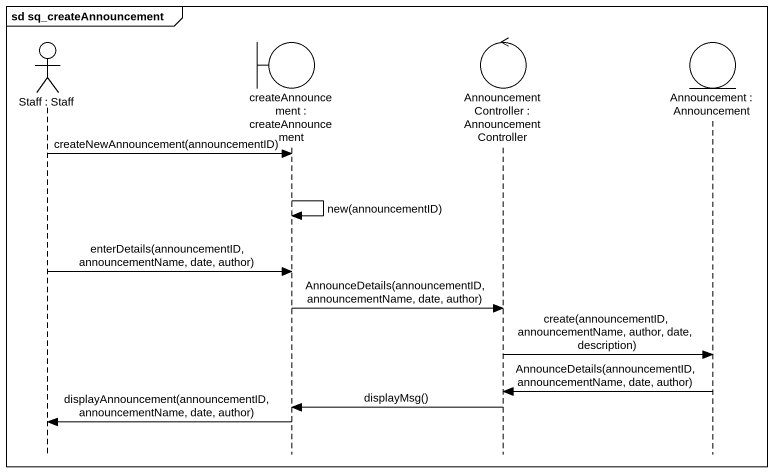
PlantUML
@startuml
mainframe sd sq_createAnnouncement
hide footbox
actor "Staff : Staff" as Staff
boundary "createAnnouncement : createAnnouncement" as createAnnouncement
control "AnnouncementController : AnnouncementController" as AnnouncementController
entity "Announcement : Announcement" as Announcement

Staff -> createAnnouncement : createNewAnnouncement(announcementID)
createAnnouncement -> createAnnouncement : new(announcementID)
Staff -> createAnnouncement : enterDetails(announcementID, announcementName, date, author)
createAnnouncement -> AnnouncementController : AnnounceDetails(announcementID, announcementName, date, author)
AnnouncementController -> Announcement : create(announcementID, announcementName, author, date, description)
Announcement -> AnnouncementController : AnnounceDetails(announcementID, announcementName, date, author)
AnnouncementController -> createAnnouncement : displayMsg()
createAnnouncement -> Staff : displayAnnouncement(announcementID, announcementName, date, author)
@enduml
